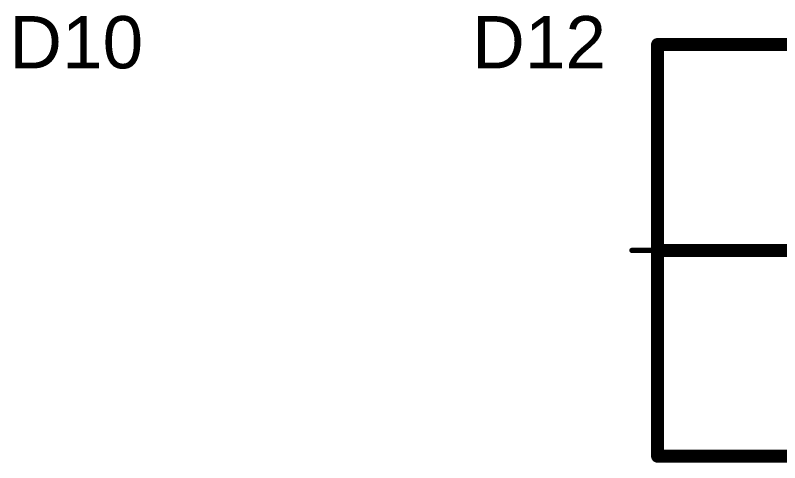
# Model space of a CAD drawing. Header units: inches. Extents: x -0.01 to 3.94, y -0.06 to 4.68.
# Drawn here: x 2.898 to 3.483, y 1.618 to 1.96 of the extents above; entities that cross this region are included whole.
import ezdxf

# ---------------------------------------------------------------- set-up
doc = ezdxf.new("R2010")
doc.units = ezdxf.units.IN
doc.header["$MEASUREMENT"] = 0
for name, color, linetype in [('Top Courtyard', 56, 'Continuous'), ('Top Overlay', 2, 'Continuous'), ('Top Solder', 216, 'Continuous')]:
    doc.layers.add(name, color=color, linetype=linetype)
doc.styles.add('Arial', font='', dxfattribs={"height": 0.2})
doc.styles.get('Arial').set_extended_font_data('Arial')

# ---------------------------------------------------------------- blocks, each defined once
blk = doc.blocks.new('0B1556B7_A534_4801_B57D_01EFA34B1205_143')
at = {"layer": 'Top Courtyard'}
for points in [[(0, -0.01969, 0.00394, 0.00394, 0), (0, 0.01969, 0.00394, 0.00394, 0)], [(-0.01969, 0, 0.00394, 0.00394, 0), (0.01969, 0, 0.00394, 0.00394, 0)]]:
    blk.add_lwpolyline(points, format="xyseb", dxfattribs=at)
for points in [[(-0.00098, 0.01969, 0.00197, 0.00197, 1), (0.00099, 0.01969, 0.00197, 0.00197, 1)], [(-0.02067, 0, 0.00197, 0.00197, 1), (-0.0187, 0, 0.00197, 0.00197, 1)], [(0.0187, 0, 0.00197, 0.00197, 1), (0.02067, 0, 0.00197, 0.00197, 1)], [(-0.00098, -0.01969, 0.00197, 0.00197, 1), (0.00099, -0.01969, 0.00197, 0.00197, 1)]]:
    blk.add_lwpolyline(points, format="xyseb", close=True, dxfattribs=at)
at = {"layer": 'Top Overlay'}
for points in [[(0, 0.15748, 0.01, 0.01, 0), (0.49213, 0.15748, 0.01, 0.01, 0)], [(0, 0, 0.01, 0.01, 0), (0, 0.15748, 0.01, 0.01, 0)], [(0.15748, -0.15748, 0.01, 0.01, 0), (0.15748, 0.15748, 0.01, 0.01, 0)], [(0.49213, -0.15748, 0.01, 0.01, 0), (0.49213, 0.15748, 0.01, 0.01, 0)], [(0, -0.15748, 0.01, 0.01, 0), (0, 0.03937, 0.01, 0.01, 0)], [(0, 0, 0.01, 0.01, 0), (0.49213, 0, 0.01, 0.01, 0)], [(0, -0.15748, 0.01, 0.01, 0), (0.49213, -0.15748, 0.01, 0.01, 0)]]:
    blk.add_lwpolyline(points, format="xyseb", dxfattribs=at)
for points in [[(-0.0025, 0.15748, 0.005, 0.005, 1), (0.0025, 0.15748, 0.005, 0.005, 1)], [(-0.0025, 0.15748, 0.005, 0.005, 1), (0.0025, 0.15748, 0.005, 0.005, 1)], [(0.15498, 0.15748, 0.005, 0.005, 1), (0.15998, 0.15748, 0.005, 0.005, 1)], [(0.48963, 0.15748, 0.005, 0.005, 1), (0.49463, 0.15748, 0.005, 0.005, 1)], [(0.48963, 0.15748, 0.005, 0.005, 1), (0.49463, 0.15748, 0.005, 0.005, 1)], [(-0.0025, 0.03937, 0.005, 0.005, 1), (0.0025, 0.03937, 0.005, 0.005, 1)], [(-0.0025, 0, 0.005, 0.005, 1), (0.0025, 0, 0.005, 0.005, 1)], [(-0.0025, 0, 0.005, 0.005, 1), (0.0025, 0, 0.005, 0.005, 1)], [(0.48963, 0, 0.005, 0.005, 1), (0.49463, 0, 0.005, 0.005, 1)], [(-0.0025, -0.15748, 0.005, 0.005, 1), (0.0025, -0.15748, 0.005, 0.005, 1)], [(-0.0025, -0.15748, 0.005, 0.005, 1), (0.0025, -0.15748, 0.005, 0.005, 1)], [(0.15498, -0.15748, 0.005, 0.005, 1), (0.15998, -0.15748, 0.005, 0.005, 1)], [(0.48963, -0.15748, 0.005, 0.005, 1), (0.49463, -0.15748, 0.005, 0.005, 1)], [(0.48963, -0.15748, 0.005, 0.005, 1), (0.49463, -0.15748, 0.005, 0.005, 1)]]:
    blk.add_lwpolyline(points, format="xyseb", close=True, dxfattribs=at)
at = {"layer": 'Top Solder'}
for p, q in [((0, 0.15748), (0, 0)), ((0.15748, 0.15748), (0, 0.15748)), ((0.15748, 0), (0.15748, 0.15748)), ((0, 0), (0.15748, 0)), ((0, 0), (0, -0.15748)), ((0.15748, 0), (0, 0)), ((0.15748, -0.15748), (0.15748, 0)), ((0, -0.15748), (0.15748, -0.15748))]:
    blk.add_line(p, q, dxfattribs=at)
at = {"layer": 'Top Overlay', "style": 'Arial'}
for s, p in [('PASS', (0.17717, 0.03937)), ('FAIL', (0.17717, -0.11811))]:
    blk.add_text(s, height=0.08, dxfattribs=at).set_placement(p)

msp = doc.modelspace()

# ---------------------------------------------------------------- block references
at = {"rotation": 360}
msp.add_blockref('0B1556B7_A534_4801_B57D_01EFA34B1205_143', (3.39, 1.78), dxfattribs=at)

# ---------------------------------------------------------------- texts
at = {"layer": 'Top Overlay', "style": 'Arial'}
for s, p in [('D10', (2.8937, 1.91929)), ('D12', (3.24803, 1.91929))]:
    msp.add_text(s, height=0.04, dxfattribs=at).set_placement(p)

doc.saveas('drawing.dxf')
